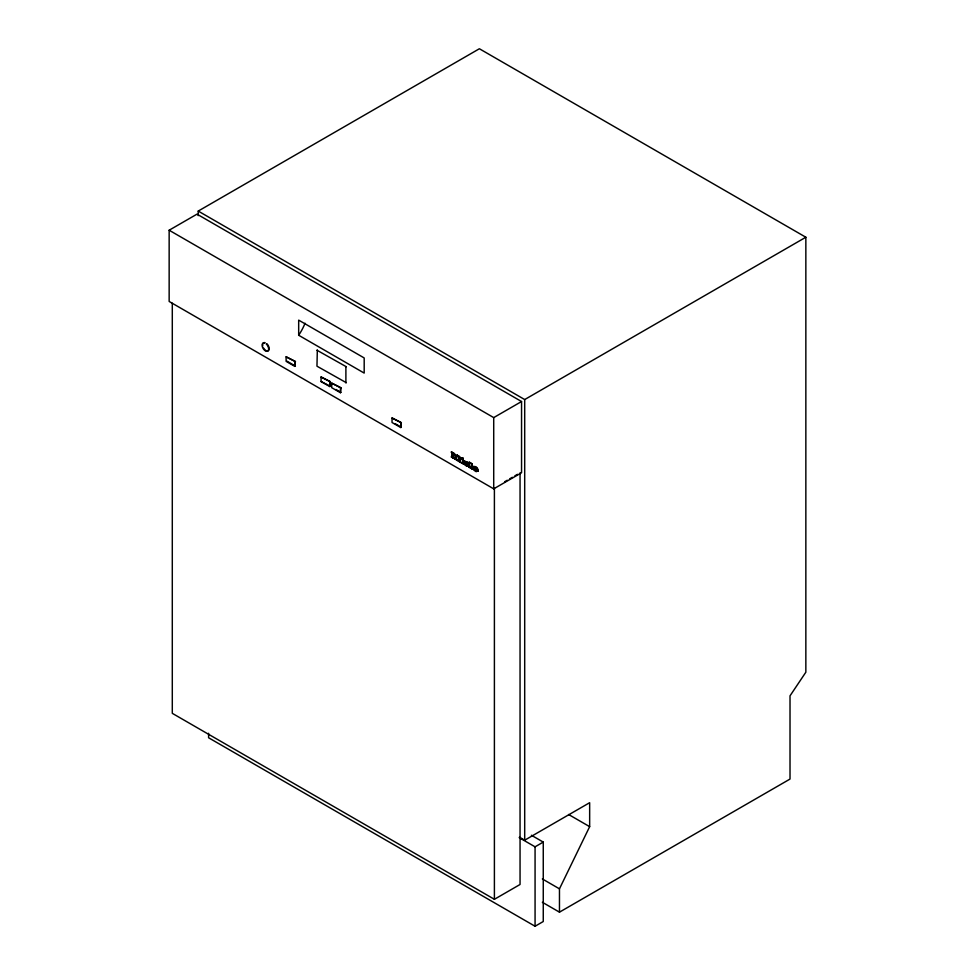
<?xml version="1.0" encoding="UTF-8"?>
<svg xmlns="http://www.w3.org/2000/svg" width="975" height="975" viewBox="0 0 975 975"><rect width="100%" height="100%" fill="white"/><g stroke="black" fill="none" stroke-linecap="round" stroke-linejoin="round"><path stroke-width="1.46" d="M464.185 461.467L464.307 463.661L467.22 466.184M542.356 902.277L559.467 912.161L559.467 888.834L589.656 826.654L589.656 802.693L524.696 840.206L519.431 837.159M454.618 459.018L452.656 454.898L454.618 459.018L456.848 456.958M464.49 461.187L463.661 462.528L464.856 464.929L466.952 466.342L468.938 465.782L465.965 464.77C464.478 460.834 473.545 469.072 465.818 463.783M473.606 466.44L473.423 468.914L476.336 471.449M455.593 456.422L454.582 453.643L451.535 451.876L451.791 453.168L451.267 452.034L454.313 453.802L455.593 456.422L457.141 455.118L459.798 456.653L459.798 457.47L458.969 457.312L458.969 460.688L459.798 461.687L458.969 460.688M455.861 456.263L457.141 455.118M198.23 215.633L198.23 211.075L479.383 48.75L805.85 237.23L805.85 672.202L790.018 695.845L790.018 779.062L559.467 912.161M169.15 230.222L196.999 214.147L521.552 401.529L521.552 472.765L493.716 488.841L169.15 301.458L169.15 230.222L493.716 417.605L521.552 401.529M286.114 356.813L295.401 361.542L294.852 366.393L286.114 361.347L286.114 356.813L295.401 361.542M346.271 382.675L316.96 366.186L317.326 350.025M321.055 376.984L330.342 381.712L329.794 386.563L321.055 381.53L321.055 376.984L330.342 381.712M316.96 350.232L346.271 366.722M321.055 381.53L330.342 386.246M331.707 383.126L340.982 387.855L340.433 392.718L331.707 387.672L331.707 383.126L340.982 387.855M392.035 417.958L401.31 422.687L400.762 427.538L392.035 422.504L392.035 417.958L401.31 422.687M198.23 211.075L524.696 399.555L805.85 237.23M453.46 458.031L451.267 457.08L451.535 456.081L453.46 458.031L452.656 454.898M459.518 461.845L456.032 459.834L456.032 458.993L459.798 461.687M461.041 457.982L462.808 457.884L462.857 459.054L461.382 458.993L461.041 457.982L462.808 457.884M463.186 459.834L459.968 458.287L460.492 459.493L460.237 458.128L463.186 459.834L463.686 463.942L459.968 462.101L460.237 461.102L460.237 461.955L463.686 463.942M461.382 458.993L463.137 458.896M462.906 459.981L463.186 462.796M469.511 463.393L469.779 466.611L468.987 466.464L468.987 467.317L472.802 469.207L471.997 468.195L471.997 464.003L468.987 462.272L469.511 466.769M471.997 464.003L472.266 468.049M468.987 467.317L469.779 466.611M474.935 469.048L478.128 470.572L474.935 469.048L475.422 470.401L478.055 471.035L476.068 471.607C467.72 466.83 477.531 463.564 478.128 470.572M504.66 481.735L507.219 480.248M509.791 478.762L512.35 477.287M514.922 475.8L517.481 474.325M519.273 837.696L535.068 846.824L543.258 842.095L543.258 921.521L535.068 926.25L208.601 737.77L208.601 733.273M172.295 303.213L172.295 713.334L494.398 899.303L520.053 884.483L520.053 472.838M464.21 461.346L467.037 461.809L469.012 465.307M464.612 461.187L467.305 462.455L468.743 465.465M473.728 466.452L476.422 467.72L477.86 470.73M467.183 465.258L466.099 463.625M476.3 470.523L475.203 468.89M298.679 335.254L364.187 373.084L364.187 357.947L298.679 320.129L298.679 335.254A37.854 21.852 -60 0 0 305.053 323.237M472.266 463.844L469.255 462.113L469.779 463.235M456.861 455.276L459.518 456.812L459.518 457.628L458.969 457.312M466.842 463.405L466.099 462.43M286.662 361.03L295.401 366.076M335.997 389.513L340.982 392.401M395.07 423.625L401.31 427.221M467.354 465.173L468.67 465.928M476.458 470.438L477.787 471.193M452.656 457.043L453.18 458.189M462.906 462.954L463.418 464.1M471.997 468.195L472.534 469.353M470.438 467.842L472.802 469.207M568.596 814.491L589.656 826.654M531.412 835.258L543.258 842.095M542.356 878.95L559.467 888.834M475.312 467.634L475.678 468.829L475.203 467.695M466.842 462.857L466.464 462.211L465.818 463.137L466.562 463.564L466.196 462.369M461.321 457.823L461.65 458.835M462.528 458.043L462.857 459.054M535.068 846.824L535.068 926.25M524.696 399.555L524.696 840.206M494.398 487.658L494.398 899.303M493.716 417.605L493.716 488.841M460.492 459.493L460.492 461.565M459.237 457.153L459.237 460.529M456.58 457.117L456.58 459.298M452.936 454.74L452.936 456.885M451.791 453.168L451.791 456.544M400.762 423.004L400.762 427.538M345.893 366.941L345.893 382.883M340.433 388.172L340.433 392.718M329.794 382.029L329.794 386.563M294.852 361.859L294.852 366.393M266.224 343.943A4.631 2.669 60 0 1 268.052 350.829A4.631 2.669 60 0 1 262.689 347.722A4.631 2.669 60 0 1 264.53 342.956M266.772 343.627A4.631 2.669 60 0 1 268.759 350.317A4.631 2.669 60 0 1 263.603 348.124M262.75 345.942A4.631 2.669 60 0 1 265.066 342.652"/></g></svg>
